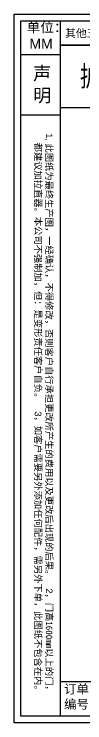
# Model space of a CAD drawing. Header units: millimetres. Extents: x 4862 to 20554, y 7569 to 11262.
# Drawn here: x 11422.3 to 11451.3, y 9815.1 to 10107.7 of the extents above; entities that cross this region are included whole.
import ezdxf

# ---------------------------------------------------------------- set-up
doc = ezdxf.new("R2010")
doc.units = ezdxf.units.MM
doc.layers.add('0 @ 1', color=7, linetype='Continuous')
doc.styles.get("Standard").update_dxf_attribs({"font": 'arial.ttf'})
doc.styles.add('宋体', font='SimSun.ttf')
doc.styles.add('家具尺寸文字', font='SimSun.ttf', dxfattribs={"width": 0.8})

# ---------------------------------------------------------------- blocks, each defined once
blk = doc.blocks.new('A$C398a0407')
for p, q in [((443.2, 6784), (443.2, 64)), ((443.2, 6546.9), (8134, 6546.9)), ((443.2, 399), (9568, 399))]:
    blk.add_line(p, q)
at = {"color": 8}
for p, q in [((64, 6457.7), (443.2, 6457.7)), ((64, 5874.2), (443.2, 5874.2))]:
    blk.add_line(p, q, dxfattribs=at)
for points in [[(9632, 0), (0, 0), (0, 6848), (9632, 6848)], [(9568, 64), (64, 64), (64, 6784), (9568, 6784)]]:
    blk.add_lwpolyline(points, close=True)
at = {"color": 8, "insert": (368.9, 272.3), "char_height": 64, "width": 5497.15, "attachment_point": 3, "rotation": 270}
blk.add_mtext('1, {\\fSimSun|b0|i0|c134|p2;此图纸为最终生产图，一经确认，不得修改，否则客户自行承担更改所产生的费用以及更改后出现的后果。  }2{\\fSimSun|b0|i0|c134|p2;，门高1600mm以上的门，都建议加拉直器。本公司不强制加，但：是变形责任客户自负。  }3{\\fSimSun|b0|i0|c134|p2;，如客户需要另外添加任何配件，需另外下单，此图纸不包含在内。}', dxfattribs=at)
at = {"color": 8, "insert": (479.9, 370.6), "char_height": 88, "attachment_point": 1, "style": '宋体'}
blk.add_mtext_dynamic_manual_height_columns('订单\\P编号', width=596.489, gutter_width=12.5, heights=[0], dxfattribs=at)
at = {"layer": '0 @ 1', "color": 8, "attachment_point": 1}
for s, insert, char_height, width in [('\\pi13.703;单位：\\P\\pi40.286;MM', (107.3, 6770.1), 96, 391.163), ('{\\fSimSun|b0|i0|c134|p2;其他五金说明}', (490.9, 6701.9), 76.325, 737.994), ('声明', (182.3, 6340), 127.53, 194.038)]:
    blk.add_mtext(s, dxfattribs=dict(at, insert=insert, char_height=char_height, width=width))
blk = doc.blocks.new('A$Caecb7373')
at = {"color": 1}
blk.add_lwpolyline([(0, 821.76), (1155.84, 821.76), (1155.84, 0), (0, 0)], close=True, dxfattribs=at)

msp = doc.modelspace()

# ---------------------------------------------------------------- linework, layer by layer
msp.add_lwpolyline([(11441.216, 10069.206), (11769.837, 10069.206), (11769.837, 10094.824), (11441.216, 10094.824)], close=True)

# ---------------------------------------------------------------- block references
at = {"xscale": 0.04272931359989835, "yscale": 0.04272931359989835, "zscale": 0.04272931359989835}
msp.add_blockref('A$C398a0407', (11422.278, 9815.078), dxfattribs=at)
at = {"color": 1, "xscale": 0.3560776133324826, "yscale": 0.3560776133324826, "zscale": 0.3560776133324826}
msp.add_blockref('A$Caecb7373', (11422.278, 9815.078), dxfattribs=at)

# ---------------------------------------------------------------- texts
at = {"color": 1, "insert": (11449.319, 10086.262), "char_height": 8.4, "width": 2323.59117, "attachment_point": 1, "style": '家具尺寸文字'}
msp.add_mtext('{\\W0.7;\\C4;护墙板阴角处理:方式B-直角收口}', dxfattribs=at)

doc.saveas('drawing.dxf')
